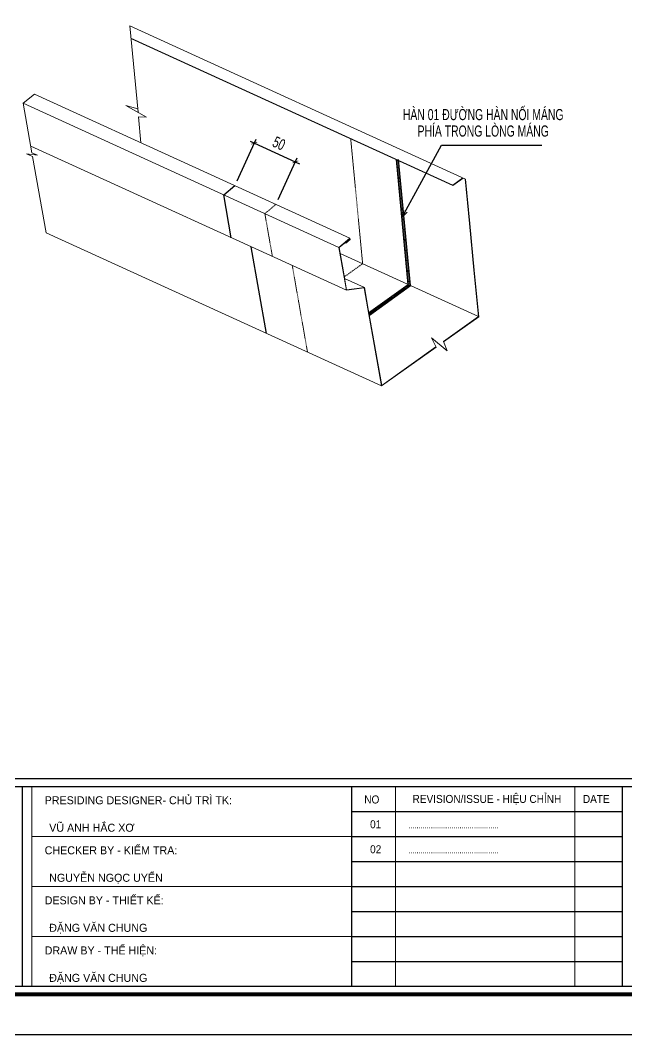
# Model space of a CAD drawing. Header units: inches. Extents: x 2 to 32666, y -5537 to 22.
# Drawn here: x 20423.2 to 20559.5, y -4544.5 to -4316.5 of the extents above; entities that cross this region are included whole.
import ezdxf
from ezdxf.enums import TextEntityAlignment as Align

# ---------------------------------------------------------------- set-up
doc = ezdxf.new("R2010")
doc.units = ezdxf.units.IN
doc.header["$MEASUREMENT"] = 0
doc.linetypes.add('DASHED2', pattern=[0.375, 0.25, -0.125])
for name, color, linetype in [('2', 2, 'Continuous'), ('251', 251, 'Continuous'), ('3', 3, 'Continuous'), ('3H-manh', 8, 'Continuous'), ('5H-dim', 9, 'Continuous'), ('7', 7, 'Continuous'), ('BAO KHUNG', 31, 'Continuous'), ('NET IN', 3, 'Continuous'), ('trim', 64, 'Continuous')]:
    doc.layers.add(name, color=color, linetype=linetype)
for name, color, linetype, lineweight in [('6H-VL', 3, 'Continuous', 5), ('khuat', 250, 'DASHED2', 9), ('S-Hatch', 8, 'Continuous', 9), ('Thin Line 0.13', 254, 'Continuous', 13)]:
    doc.layers.add(name, color=color, linetype=linetype, lineweight=lineweight)
doc.layers.add('Cover text', color=7, linetype='Continuous', true_color=0x52370f)
doc.styles.add('ST1', font='vnshx.shx', dxfattribs={"width": 0.7})
doc.styles.add('ST1H', font='vnshxh.shx', dxfattribs={"width": 0.7})
doc.styles.add('ST3', font='VHAVANB.TTF')
doc.styles.get("Standard").update_dxf_attribs({"font": 'arial.ttf'})
doc.styles.add('style1', font='VHAVAN.TTF')
doc.styles.add('STYLE2', font='VHAVAN.TTF')
doc.styles.add('TIEU DE', font='Vharialn.ttf')
doc.dimstyles.new('20', dxfattribs={"dimtxt": 2.5, "dimasz": 1.5, "dimexe": 1, "dimexo": 0, "dimtad": 1, "dimdec": 0, "dimlfac": 20, "dimzin": 0, "dimdsep": 46, "dimtxsty": 'ST1H', "dimblk": 'OBLIQUE', "dimcen": 2.5, "dimdle": 1, "dimclrd": 8, "dimclre": 8, "dimclrt": 3, "dimadec": 0, "dimazin": 0, "dimtfac": 1, "dimtdec": 0, "dimtix": 1, "dimtofl": 0, "dimtmove": 0, "dimatfit": 3, "dimfxl": 1, "dimtolj": 1, "dimtzin": 0, "dimlwd": -1, "dimlwe": -1, "dimarcsym": 0})
doc.dimstyles.new('8', dxfattribs={"dimtxt": 2.5, "dimasz": 1, "dimexe": 1, "dimexo": 0, "dimgap": 1, "dimtad": 1, "dimdec": 0, "dimlfac": 8, "dimzin": 0, "dimdsep": 46, "dimtxsty": 'ST1', "dimblk": 'ARCHTICK', "dimcen": 1, "dimdle": 1, "dimclrd": 8, "dimclre": 8, "dimclrt": 3, "dimadec": 0, "dimazin": 0, "dimtfac": 1, "dimtdec": 0, "dimtix": 1, "dimtmove": 1, "dimatfit": 3, "dimldrblk": 'DOT', "dimfxl": 0, "dimtolj": 1, "dimtzin": 0, "dimlwd": -1, "dimlwe": -1, "dimarcsym": 0})

# ---------------------------------------------------------------- blocks, each defined once
blk = doc.blocks.new('kt kien truc 1')
at = {"layer": '2', "color": 157, "linetype": 'Continuous'}
blk.add_lwpolyline([(0, 420), (594, 420), (594, 0), (0, 0)], close=True, dxfattribs=at)
at = {"layer": '251', "linetype": 'Continuous'}
for p, q in [((285.8, 50.19), (346.77, 50.19)), ((285.8, 44.56), (346.77, 44.56)), ((285.8, 38.94), (346.77, 38.94)), ((285.8, 33.31), (346.77, 33.31)), ((285.8, 27.69), (346.77, 27.69)), ((285.8, 22.06), (346.77, 22.06)), ((285.8, 16.44), (346.77, 16.44))]:
    blk.add_line(p, q, dxfattribs=at)
at = {"layer": '7', "color": 147, "linetype": 'Continuous'}
blk.add_lwpolyline([(12.33, 57.61), (581.67, 57.61), (581.67, 409.19), (12.33, 409.19)], close=True, dxfattribs=at)
at = {"layer": 'BAO KHUNG', "color": 7}
blk.add_line((346.77, 10.81), (346.77, 55.81), dxfattribs=at)
at = {"layer": 'BAO KHUNG', "color": 167, "linetype": 'Continuous', "const_width": 0.871}
blk.add_lwpolyline([(10.59, 9.07), (583.41, 9.07), (583.41, 410.93), (10.59, 410.93)], close=True, dxfattribs=at)
at = {"layer": 'BAO KHUNG', "color": 7}
for points in [[(144.95, 55.81), (285.8, 55.81), (285.8, 10.81), (144.95, 10.81)], [(211.89, 55.81), (474.14, 55.81), (474.14, 10.81), (211.89, 10.81)]]:
    blk.add_lwpolyline(points, close=True, dxfattribs=at)
at = {"layer": 'S-Hatch'}
for p, q in [((213.95, 10.81), (213.95, 55.81)), ((295.73, 55.81), (295.73, 10.81)), ((336.07, 55.81), (336.07, 10.81)), ((285.8, 44.56), (213.95, 44.56)), ((285.8, 33.31), (213.95, 33.31)), ((285.8, 22.06), (213.95, 22.06))]:
    blk.add_line(p, q, dxfattribs=at)
at = {"layer": 'BAO KHUNG', "color": 7, "linetype": 'Continuous', "style": 'ST3'}
for s, p in [('PRESIDING DESIGNER- CHñ TR× TK:', (216.86, 51.8)), ('CHECKER BY - KIÓM TRA:', (216.86, 40.55)), ('design by - thiÕt kÕ:', (216.86, 29.3)), ('DRAW by - thÓ HIÖN:', (216.86, 18.05))]:
    blk.add_text(s, height=1.8, dxfattribs=at).set_placement(p)
at = {"layer": 'BAO KHUNG', "color": 7, "linetype": 'Continuous', "width": 0.9}
for s, p in [('NO', (290.4, 52.88)), ('REVISION/ISSUE - HIỆU CHỈNH', (316.27, 53)), ('DATE', (340.86, 52.99)), ('01', (291.27, 47.31)), ('02', (291.27, 41.69))]:
    blk.add_text(s, height=1.8, dxfattribs=at).set_placement(p, align=Align.MIDDLE_CENTER)
at = {"layer": 'Cover text', "linetype": 'Continuous', "style": 'style1'}
for s, p in [('Vò ANH H¾C X¥', (217.88, 45.63)), ('nguyÔn ngäc uyÓn', (217.88, 34.38)), ('®Æng v¨n chung', (217.88, 23.13)), ('®Æng v¨n chung', (217.88, 11.88))]:
    blk.add_text(s, height=1.8, dxfattribs=at).set_placement(p)
at = {"layer": 'Cover text', "linetype": 'Continuous', "style": 'STYLE2', "width": 0.8}
for p in [(298.6, 46.4), (298.6, 40.78)]:
    blk.add_text('............................................', height=1.5, dxfattribs=at).set_placement(p)
at = {"layer": 'Cover text', "ltscale": 0.5, "style": 'TIEU DE'}
for tag, p in [('STT', (555.05, 15.58)), ('TENBANVE', (45.93, 14.6))]:
    blk.add_attdef(tag, text='', height=2, dxfattribs=at).set_placement(p, align=Align.MIDDLE_CENTER)
blk = doc.blocks.new('_ArchTick')
at = {"color": 0, "linetype": 'ByBlock', "const_width": 0.15}
blk.add_lwpolyline([(-0.5, -0.5), (0.5, 0.5)], dxfattribs=at)
blk = doc.blocks.new('_Dot')
at = {"color": 0, "linetype": 'ByBlock', "lineweight": -2}
blk.add_line((-0.5, 0), (-1, 0), dxfattribs=at)
at = {"color": 0, "linetype": 'ByBlock', "const_width": 0.5}
blk.add_lwpolyline([(-0.25, 0, 1), (0.25, 0, 1)], format="xyb", close=True, dxfattribs=at)
blk = doc.blocks.new('_Oblique')
at = {"color": 0, "linetype": 'ByBlock', "lineweight": -2}
blk.add_line((-0.5, -0.5), (0.5, 0.5), dxfattribs=at)

msp = doc.modelspace()

# ---------------------------------------------------------------- hatches: boundary and pattern name
at = {"layer": '6H-VL'}
h = msp.add_hatch(dxfattribs=at)
h.set_pattern_fill('ANSI31', color=256, scale=2, angle=45)
h.set_pattern_definition([(185.4554, (20508.4518, -4350.55164), (0.0237678, -0.2488676), [])])
h.paths.add_polyline_path([(20508.2127, -4348.048), (20507.6875, -4347.8082), (20510.3704, -4375.8998), (20510.8955, -4376.1396)])
h = msp.add_hatch(dxfattribs=at)
h.set_pattern_fill('ANSI31', color=256, scale=2, angle=45)
h.set_pattern_definition([(125.458, (20506.66866, -4379.14989), (-0.203636, -0.145026), [])])
h.paths.add_polyline_path([(20510.8955, -4376.1396), (20510.3704, -4375.8998), (20501.5188, -4382.2037), (20501.6149, -4382.7491)])

# ---------------------------------------------------------------- linework, layer by layer
at = {"layer": 'khuat', "lineweight": 9, "ltscale": 0.5, "extrusion": (-0.082559, 0.815709, 0.572541)}
for p, q in [((20500.1065, -4371.213), (20497.4237, -4343.1214)), ((20478.1276, -4359.9429), (20480.6359, -4357.8671)), ((20479.825, -4369.5834), (20478.1276, -4359.9429)), ((20495.993, -4374.1425), (20500.1065, -4371.213)), ((20487.7175, -4391.0867), (20484.2905, -4371.6225))]:
    msp.add_line(p, q, dxfattribs=at)
at = {"layer": 'NET IN'}
msp.add_lwpolyline([(20211.7695, -4124.5249), (20805.7695, -4124.5249), (20805.7695, -4544.5249), (20211.7695, -4544.5249)], close=True, dxfattribs=at)
at = {"layer": 'Thin Line 0.13', "lineweight": 9, "extrusion": (-0.082559, 0.815709, 0.572541)}
for p, q in [((20449.6185, -4337.1749), (20447.761, -4317.7256)), ((20425.7842, -4346.3084), (20423.8185, -4335.1437)), ((20450.2704, -4344.0013), (20449.7176, -4338.2122)), ((20428.9429, -4364.2483), (20425.9234, -4347.099)), ((20520.346, -4353.5359), (20522.6267, -4351.9116)), ((20522.6977, -4351.9441), (20520.3721, -4353.6003)), ((20524.1191, -4362.1356), (20523.1662, -4352.158)), ((20523.2372, -4352.1904), (20524.1901, -4362.168)), ((20525.1227, -4372.6446), (20524.1191, -4362.1356)), ((20524.1901, -4362.168), (20525.1942, -4372.6814)), ((20494.7581, -4367.5369), (20497.2665, -4365.4612)), ((20497.2167, -4365.5866), (20494.8338, -4367.5585)), ((20496.1182, -4366.4956), (20496.3149, -4366.5854)), ((20496.1708, -4366.4521), (20496.3019, -4366.5119)), ((20496.3019, -4366.5119), (20497.2426, -4365.7335)), ((20496.3149, -4366.5854), (20496.3019, -4366.5119)), ((20497.3182, -4365.7551), (20496.3149, -4366.5854)), ((20497.2426, -4365.7335), (20497.2167, -4365.5866)), ((20497.2665, -4365.4612), (20497.3182, -4365.7551)), ((20495.5016, -4371.7597), (20494.7581, -4367.5369)), ((20494.8338, -4367.5585), (20495.5793, -4371.7931)), ((20496.4555, -4377.1775), (20495.5016, -4371.7597)), ((20495.5793, -4371.7931), (20496.5108, -4377.0831)), ((20526.1205, -4383.0918), (20525.1227, -4372.6446)), ((20525.1942, -4372.6814), (20526.1915, -4383.1242)), ((20500.4667, -4376.6361), (20496.4555, -4377.1775)), ((20496.5108, -4377.0831), (20500.5219, -4376.5418)), ((20501.3017, -4381.3788), (20500.4667, -4376.6361)), ((20500.5219, -4376.5418), (20501.3795, -4381.4122)), ((20504.3481, -4398.6807), (20501.3017, -4381.3788)), ((20501.3795, -4381.4122), (20504.3989, -4398.5615)), ((20526.1915, -4383.1242), (20518.3001, -4388.7443)), ((20504.3989, -4398.5615), (20516.575, -4389.8899))]:
    msp.add_line(p, q, dxfattribs=at)
at = {"layer": 'Thin Line 0.13', "color": 8, "lineweight": 13, "extrusion": (-0.082559, 0.815709, 0.572541)}
for p, q in [((20447.761, -4317.7256), (20523.2372, -4352.1904)), ((20448.0272, -4320.5128), (20520.346, -4353.5359)), ((20448.0324, -4320.5678), (20520.3721, -4353.6003)), ((20426.3268, -4333.0679), (20497.2665, -4365.4612)), ((20423.8185, -4335.1437), (20494.7581, -4367.5369)), ((20425.5159, -4344.7842), (20496.4555, -4377.1775)), ((20428.9429, -4364.2483), (20504.3481, -4398.6807)), ((20495.0725, -4368.9143), (20526.1205, -4383.0918)), ((20496.0564, -4374.5027), (20500.5219, -4376.5418))]:
    msp.add_line(p, q, dxfattribs=at)
at = {"layer": 'Thin Line 0.13', "lineweight": 9}
for p, q in [((20423.8185, -4335.1437), (20426.3268, -4333.0679)), ((20449.5408, -4336.3613), (20446.845, -4335.6264)), ((20446.845, -4335.6264), (20451.5158, -4338.2343)), ((20451.5158, -4338.2343), (20449.7176, -4338.2122))]:
    msp.add_line(p, q, dxfattribs=at)
at = {"layer": 'Thin Line 0.13', "lineweight": 9, "extrusion": (-0.008548, 0.005065, 0.999951)}
for p, q in [((20427.0233, -4346.825), (20425.7842, -4346.3084)), ((20425.9234, -4347.099), (20424.5543, -4346.5115)), ((20424.5543, -4346.5115), (20427.0233, -4346.825))]:
    msp.add_line(p, q, dxfattribs=at)
at = {"layer": 'Thin Line 0.13', "ltscale": 10}
msp.add_polyline3d([(20504.3481, -4398.6807, 0), (20516.6056, -4389.9511, 0), (20515.582, -4387.909, 0), (20519.1378, -4390.7902, 0), (20518.2738, -4388.68, 0), (20526.1205, -4383.0918, 0)], dxfattribs=at)
at = {"layer": 'trim', "extrusion": (-0.082559, 0.815709, 0.572541)}
for p, q in [((20510.3704, -4375.8998), (20507.6875, -4347.8082)), ((20510.8955, -4376.1396), (20508.1852, -4347.7606)), ((20468.8872, -4355.7235), (20471.3955, -4353.6477)), ((20470.5846, -4365.364), (20468.8872, -4355.7235)), ((20497.1114, -4365.6736), (20497.2426, -4365.7335)), ((20478.4771, -4386.8672), (20475.0501, -4367.4031)), ((20501.455, -4382.2491), (20510.3704, -4375.8998)), ((20501.6149, -4382.7491), (20510.8955, -4376.1396))]:
    msp.add_line(p, q, dxfattribs=at)

# ---------------------------------------------------------------- block references
at = {"layer": '3'}
msp.add_blockref('kt kien truc 1', (20211.7695, -4544.5249), dxfattribs=at)

# ---------------------------------------------------------------- texts
at = {"layer": '3', "char_height": 2.499984, "attachment_point": 5, "style": 'ST1H'}
for s, insert in [('\\A1;hµn 01 ®\xadêng hµn nèi m¸ng ', (20527.2098, -4337.7019)), ('\\A1;phÝa trong lßng m¸ng', (20527.2098, -4341.4039))]:
    msp.add_mtext(s, dxfattribs=dict(at, insert=insert))

# ---------------------------------------------------------------- dimensions: what is measured, and where the dimension line sits
at = {"layer": '5H-dim'}
msp.add_aligned_dim(p1=(20471.8894, -4352.5661), p2=(20481.1298, -4356.7856), distance=9.3022, text='50', dimstyle='8', dxfattribs=at).render()

# ---------------------------------------------------------------- leaders
at = {"layer": '3H-manh', "ltscale": 2}
msp.add_leader([(20509.0243, -4360.7168), (20517.8356, -4344.5744), (20540.3648, -4344.5744)], dimstyle='20', override={"dimldrblk": 'Open30'}, dxfattribs=at)

doc.saveas('drawing.dxf')
